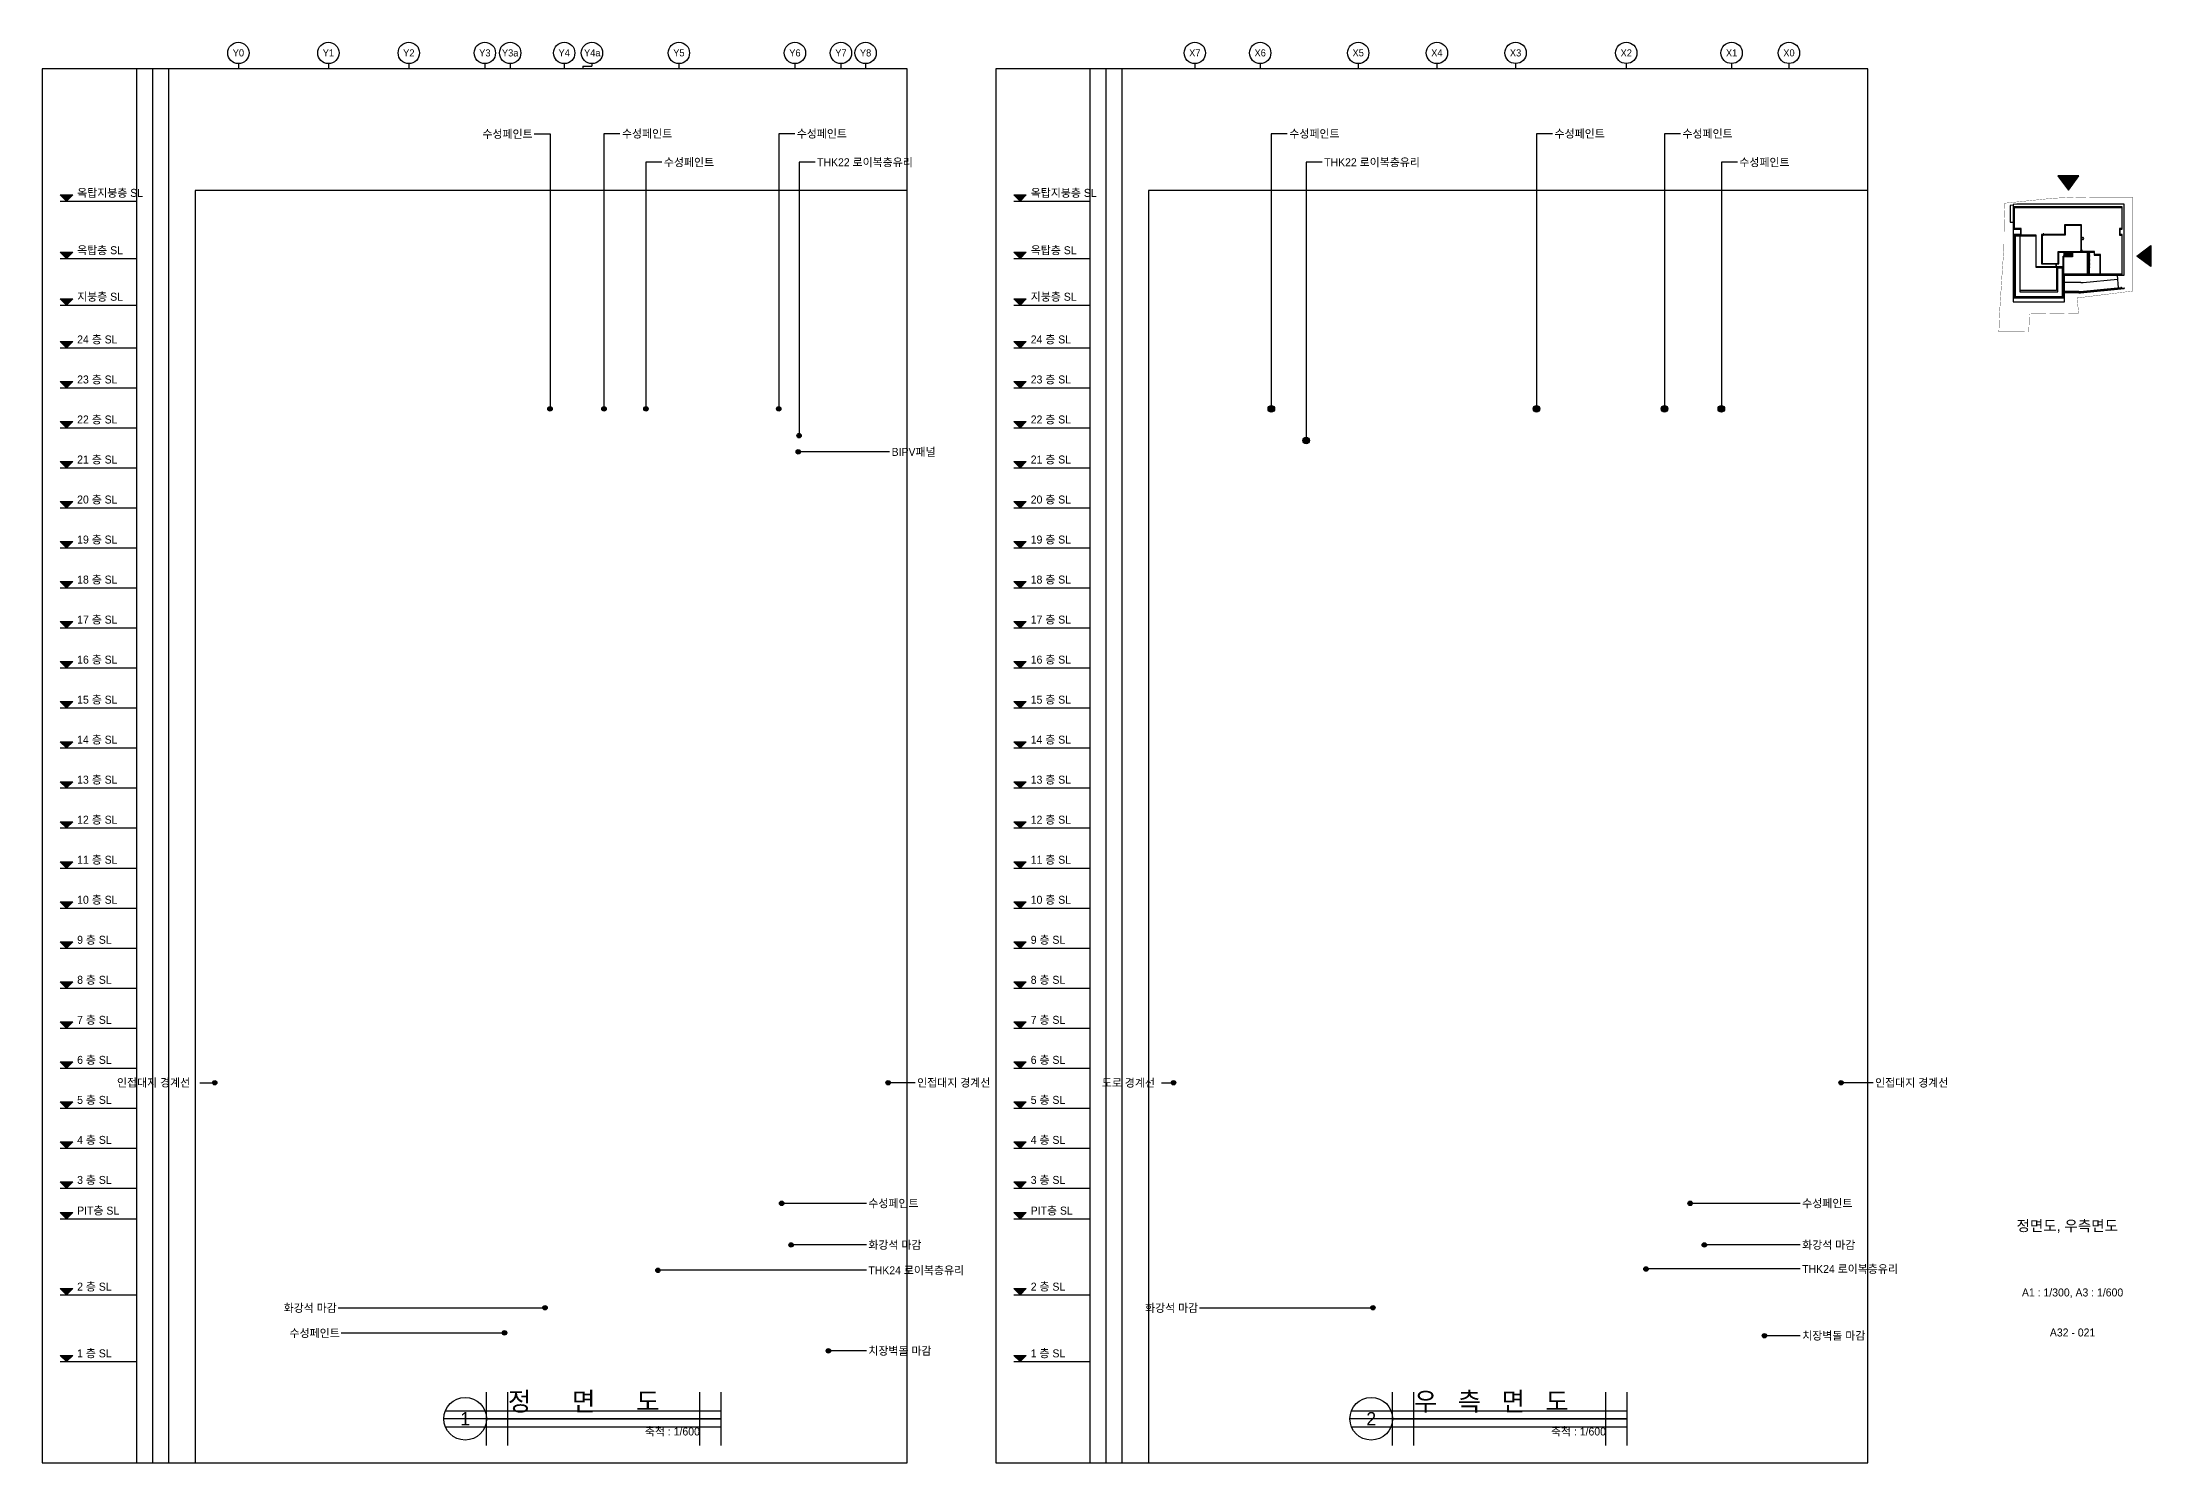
# Model space of a CAD drawing. Header units: millimetres. Extents: x 5150 to 329896, y 6131 to 112614.
# Drawn here: x 5150 to 163267, y 6131 to 112614 of the extents above; entities that cross this region are included whole.
import ezdxf
from ezdxf.enums import TextEntityAlignment as Align

# ---------------------------------------------------------------- set-up
doc = ezdxf.new("R2010")
doc.units = ezdxf.units.MM
doc.header["$LTSCALE"] = 200
doc.linetypes.add('HID', pattern=[2.3, 1.5, -0.8])
doc.linetypes.add('PHANTOM2', pattern=[1.25, 0.625, -0.125, 0.125, -0.125, 0.125, -0.125])
doc.layers.get('Defpoints').update_dxf_attribs({"color": 145})
for name, color, linetype in [('0-RefEdit0', 7, 'Continuous'), ('0-구역계', 1, 'Continuous'), ('4', 4, 'Continuous'), ('A-TEXT', 3, 'Continuous'), ('AA-AXIS-BUBL', 3, 'Continuous'), ('AA-BORD-TEXT', 3, 'Continuous'), ('AA-EL-PCN6', 6, 'Continuous'), ('AA-FFXM-KICH', 4, 'Continuous'), ('AA-FLXS-OTHR', 4, 'Continuous'), ('AA-FLXS-OTHR-H', 1, 'HID'), ('AA-MKXM', 7, 'Continuous'), ('AA-SSXM-STRS', 4, 'Continuous'), ('AA-WAXM-BROK', 3, 'Continuous'), ('AA-WAXM-CONC', 2, 'Continuous'), ('AA-XXXX-ELE', 4, 'Continuous'), ('AA-XXXX-FINL', 6, 'Continuous'), ('AA-XXXX-SYMB', 7, 'Continuous'), ('AA-XXXX-TEXT', 3, 'Continuous'), ('AS-WAXM-CONC', 2, 'Continuous'), ('연석', 4, 'Continuous'), ('점검사다리', 4, 'Continuous'), ('트렌치', 9, 'Continuous'), ('하부 평면', 6, 'Continuous')]:
    doc.layers.add(name, color=color, linetype=linetype)
doc.layers.add('AA-GUIDE-실명', color=125, linetype='Continuous', plot=False)
doc.layers.add('defpoint', color=30, linetype='Continuous', plot=False)
doc.styles.add('HAUD01', font='Dotum.ttf')

# ---------------------------------------------------------------- blocks, each defined once
blk = doc.blocks.new('A$C6F815CC7')
at = {"layer": 'AA-XXXX-SYMB'}
blk.add_hatch(color=256, dxfattribs=at).paths.add_polyline_path([(0, 469), (469, 0), (937, 469)])
blk.add_line((0, 0), (5715, 0), dxfattribs=at)
blk.add_lwpolyline([(469, 0), (0, 469), (937, 469)], close=True, dxfattribs=at)
blk = doc.blocks.new('A$C60453153')
for p in [(2858, 86687), (2858, 82387), (2858, 78900), (2858, 75700), (2858, 72700), (2858, 69700), (2858, 66700), (2858, 63700), (2858, 60700), (2858, 57700), (2858, 54700), (2858, 51700), (2858, 48700), (2858, 45700), (2858, 42700), (2858, 39700), (2858, 36700), (2858, 33700), (2858, 30700), (2858, 27700), (2858, 24700), (2858, 21700), (2858, 18700), (2858, 15700), (2858, 12700), (2858, 10400), (2858, 4700), (2858, -300)]:
    blk.add_blockref('A$C6F815CC7', p)
at = {"layer": 'A-TEXT', "style": 'HAUD01'}
for s, p in [('옥탑지붕층 SL', (4131, 86825)), ('옥탑층 SL', (4131, 82525)), ('지붕층 SL', (4131, 79039)), ('24 층 SL', (4131, 75839)), ('23 층 SL', (4131, 72839)), ('22 층 SL', (4131, 69839)), ('21 층 SL', (4131, 66839)), ('20 층 SL', (4131, 63839)), ('19 층 SL', (4131, 60839)), ('18 층 SL', (4131, 57839)), ('17 층 SL', (4131, 54839)), ('16 층 SL', (4131, 51839)), ('15 층 SL', (4131, 48839)), ('14 층 SL', (4131, 45839)), ('13 층 SL', (4131, 42839)), ('12 층 SL', (4131, 39839)), ('11 층 SL', (4131, 36839)), ('10 층 SL', (4131, 33839)), ('9 층 SL', (4131, 30839)), ('8 층 SL', (4131, 27839)), ('7 층 SL', (4131, 24839)), ('6 층 SL', (4131, 21839)), ('5 층 SL', (4131, 18839)), ('4 층 SL', (4131, 15839)), ('3 층 SL', (4131, 12839)), ('PIT층 SL', (4131, 10539)), ('2 층 SL', (4131, 4839)), ('1 층 SL', (4131, -161))]:
    blk.add_text(s, height=600, dxfattribs=at).set_placement(p, align=Align.BOTTOM_LEFT)
blk = doc.blocks.new('A$C3F661512')
at = {"layer": 'defpoint'}
for p, q in [((44, 22), (0, 22)), ((22, 0), (22, 44))]:
    blk.add_line(p, q, dxfattribs=at)
blk.add_circle((22, 22), 22, dxfattribs=at)
blk = doc.blocks.new('A$C14A644CA')
at = {"layer": 'AA-FLXS-OTHR', "color": 1}
for p, q in [((150, 75), (0, 75)), ((75, 0), (75, 150))]:
    blk.add_line(p, q, dxfattribs=at)
at = {"layer": 'AA-FLXS-OTHR'}
blk.add_circle((75, 75), 50, dxfattribs=at)
at = {"layer": 'AA-GUIDE-실명', "style": 'HAUD01'}
blk.add_text('Ø100', height=20, dxfattribs=at).set_placement((75, 75), align=Align.MIDDLE_CENTER)
blk = doc.blocks.new('A$C45130A69')
at = {"layer": 'AA-FLXS-OTHR'}
for p, q in [((0, 250), (0, 0)), ((250, 250), (0, 250)), ((0, 250), (250, 0)), ((250, 250), (0, 0)), ((250, 0), (0, 0)), ((250, 250), (250, 0))]:
    blk.add_line(p, q, dxfattribs=at)
blk = doc.blocks.new('점검사다리평면(2)')
at = {"layer": '점검사다리', "color": 5, "linetype": 'HID'}
for points in [[(-450, 236), (-550, 236), (-550, 214), (-450, 214)], [(-450, -236), (-550, -236), (-550, -214), (-450, -214)]]:
    blk.add_lwpolyline(points, dxfattribs=at)
at = {"layer": '점검사다리', "color": 5}
for points in [[(-450, 252), (-450, 198, 0.4142136), (-435, 212), (-435, 238, 0.4142136)], [(-450, 214), (-316, 214, -0.3178895), (-316, 236), (-450, 236)], [(-289, 209, -0.3178895), (-311, 209), (-311, -209, -0.3178895), (-289, -209)], [(-450, -198), (-450, -252, 0.4142136), (-435, -238), (-435, -212, 0.4142136)], [(-450, -214), (-316, -214, 0.3178895), (-316, -236), (-450, -236)]]:
    blk.add_lwpolyline(points, format="xyb", close=True, dxfattribs=at)
at = {"layer": '점검사다리', "color": 3}
for points in [[(-19, 363), (19, 363), (19, 369), (-19, 369)], [(247, 274), (274, 247), (270, 243), (243, 270)], [(369, -19), (369, 19), (363, 19), (363, -19)], [(-19, -369), (19, -369), (19, -363), (-19, -363)], [(247, -274), (274, -247), (270, -243), (243, -270)]]:
    blk.add_lwpolyline(points, close=True, dxfattribs=at)
at = {"layer": '점검사다리', "color": 3, "linetype": 'Continuous'}
for centre, radius in [((-300, 225), 19.1), ((-300, 225), 17.6), ((-300, -225), 19.1), ((-300, -225), 17.6)]:
    blk.add_circle(centre, radius, dxfattribs=at)
at = {"layer": '점검사다리', "color": 8}
for radius, start, end in [(375, 219.780836, 140.219164), (369, 219.655029, 140.344971)]:
    blk.add_arc((0, 0), radius, start, end, dxfattribs=at)
blk = doc.blocks.new('*U7')
at = {"layer": '트렌치'}
for p, q in [((0, 150), (8205, 150)), ((0, -150), (0, 150)), ((0, 130), (8205, 130)), ((0, -130), (8205, -130)), ((0, -150), (8205, -150))]:
    blk.add_line(p, q, dxfattribs=at)
for points in [[(20, 43), (20, -43, -0.4125319), (3, -60), (3, -120), (498, -120), (498, -60, -0.4208844), (480, -42), (480, 42, -0.4208844), (498, 60), (498, 120), (3, 120), (3, 60, -0.4125319)], [(520, 43), (520, -43, -0.4125319), (503, -60), (503, -120), (998, -120), (998, -60, -0.4208844), (980, -42), (980, 42, -0.4208844), (998, 60), (998, 120), (503, 120), (503, 60, -0.4125319)], [(1020, 43), (1020, -43, -0.4125319), (1002, -60), (1002, -120), (1498, -120), (1498, -60, -0.4208844), (1480, -42), (1480, 42, -0.4208844), (1498, 60), (1498, 120), (1002, 120), (1002, 60, -0.4125319)], [(1520, 43), (1520, -43, -0.4125319), (1502, -60), (1502, -120), (1998, -120), (1998, -60, -0.4208844), (1980, -42), (1980, 42, -0.4208844), (1998, 60), (1998, 120), (1502, 120), (1502, 60, -0.4125319)], [(2020, 43), (2020, -43, -0.4125319), (2002, -60), (2002, -120), (2498, -120), (2498, -60, -0.4208844), (2480, -42), (2480, 42, -0.4208844), (2498, 60), (2498, 120), (2002, 120), (2002, 60, -0.4125319)], [(2520, 43), (2520, -43, -0.4125319), (2502, -60), (2502, -120), (2998, -120), (2998, -60, -0.4208844), (2980, -42), (2980, 42, -0.4208844), (2998, 60), (2998, 120), (2502, 120), (2502, 60, -0.4125319)], [(3020, 43), (3020, -43, -0.4125319), (3002, -60), (3002, -120), (3498, -120), (3498, -60, -0.4208844), (3480, -42), (3480, 42, -0.4208844), (3498, 60), (3498, 120), (3002, 120), (3002, 60, -0.4125319)], [(3520, 43), (3520, -43, -0.4125319), (3502, -60), (3502, -120), (3998, -120), (3998, -60, -0.4208844), (3980, -42), (3980, 42, -0.4208844), (3998, 60), (3998, 120), (3502, 120), (3502, 60, -0.4125319)], [(4020, 43), (4020, -43, -0.4125319), (4002, -60), (4002, -120), (4498, -120), (4498, -60, -0.4208844), (4480, -42), (4480, 42, -0.4208844), (4498, 60), (4498, 120), (4002, 120), (4002, 60, -0.4125319)], [(4520, 43), (4520, -43, -0.4125319), (4502, -60), (4502, -120), (4998, -120), (4998, -60, -0.4208844), (4980, -42), (4980, 42, -0.4208844), (4998, 60), (4998, 120), (4502, 120), (4502, 60, -0.4125319)], [(5020, 43), (5020, -43, -0.4125319), (5002, -60), (5002, -120), (5498, -120), (5498, -60, -0.4208844), (5480, -42), (5480, 42, -0.4208844), (5498, 60), (5498, 120), (5002, 120), (5002, 60, -0.4125319)], [(5520, 43), (5520, -43, -0.4125319), (5502, -60), (5502, -120), (5998, -120), (5998, -60, -0.4208844), (5980, -42), (5980, 42, -0.4208844), (5998, 60), (5998, 120), (5502, 120), (5502, 60, -0.4125319)], [(6020, 43), (6020, -43, -0.4125319), (6002, -60), (6002, -120), (6498, -120), (6498, -60, -0.4208844), (6480, -42), (6480, 42, -0.4208844), (6498, 60), (6498, 120), (6002, 120), (6002, 60, -0.4125319)], [(6520, 43), (6520, -43, -0.4125319), (6502, -60), (6502, -120), (6998, -120), (6998, -60, -0.4208844), (6980, -42), (6980, 42, -0.4208844), (6998, 60), (6998, 120), (6502, 120), (6502, 60, -0.4125319)], [(7020, 43), (7020, -43, -0.4125319), (7002, -60), (7002, -120), (7498, -120), (7498, -60, -0.4208844), (7480, -42), (7480, 42, -0.4208844), (7498, 60), (7498, 120), (7002, 120), (7002, 60, -0.4125319)], [(7520, 43), (7520, -43, -0.4125319), (7502, -60), (7502, -120), (7998, -120), (7998, -60, -0.4208844), (7980, -42), (7980, 42, -0.4208844), (7998, 60), (7998, 120), (7502, 120), (7502, 60, -0.4125319)]]:
    blk.add_lwpolyline(points, format="xyb", close=True, dxfattribs=at)
blk = doc.blocks.new('*U8')
at = {"layer": '트렌치'}
for p, q in [((0, 150), (8205, 150)), ((0, -150), (0, 150)), ((0, 130), (8205, 130)), ((0, -130), (8205, -130)), ((0, -150), (8205, -150))]:
    blk.add_line(p, q, dxfattribs=at)
for points in [[(20, 43), (20, -43, -0.4125319), (3, -60), (3, -120), (498, -120), (498, -60, -0.4208844), (480, -42), (480, 42, -0.4208844), (498, 60), (498, 120), (3, 120), (3, 60, -0.4125319)], [(520, 43), (520, -43, -0.4125319), (503, -60), (503, -120), (998, -120), (998, -60, -0.4208844), (980, -42), (980, 42, -0.4208844), (998, 60), (998, 120), (503, 120), (503, 60, -0.4125319)], [(1020, 43), (1020, -43, -0.4125319), (1002, -60), (1002, -120), (1498, -120), (1498, -60, -0.4208844), (1480, -42), (1480, 42, -0.4208844), (1498, 60), (1498, 120), (1002, 120), (1002, 60, -0.4125319)], [(1520, 43), (1520, -43, -0.4125319), (1502, -60), (1502, -120), (1998, -120), (1998, -60, -0.4208844), (1980, -42), (1980, 42, -0.4208844), (1998, 60), (1998, 120), (1502, 120), (1502, 60, -0.4125319)], [(2020, 43), (2020, -43, -0.4125319), (2002, -60), (2002, -120), (2498, -120), (2498, -60, -0.4208844), (2480, -42), (2480, 42, -0.4208844), (2498, 60), (2498, 120), (2002, 120), (2002, 60, -0.4125319)], [(2520, 43), (2520, -43, -0.4125319), (2502, -60), (2502, -120), (2998, -120), (2998, -60, -0.4208844), (2980, -42), (2980, 42, -0.4208844), (2998, 60), (2998, 120), (2502, 120), (2502, 60, -0.4125319)], [(3020, 43), (3020, -43, -0.4125319), (3002, -60), (3002, -120), (3498, -120), (3498, -60, -0.4208844), (3480, -42), (3480, 42, -0.4208844), (3498, 60), (3498, 120), (3002, 120), (3002, 60, -0.4125319)], [(3520, 43), (3520, -43, -0.4125319), (3502, -60), (3502, -120), (3998, -120), (3998, -60, -0.4208844), (3980, -42), (3980, 42, -0.4208844), (3998, 60), (3998, 120), (3502, 120), (3502, 60, -0.4125319)], [(4020, 43), (4020, -43, -0.4125319), (4002, -60), (4002, -120), (4498, -120), (4498, -60, -0.4208844), (4480, -42), (4480, 42, -0.4208844), (4498, 60), (4498, 120), (4002, 120), (4002, 60, -0.4125319)], [(4520, 43), (4520, -43, -0.4125319), (4502, -60), (4502, -120), (4998, -120), (4998, -60, -0.4208844), (4980, -42), (4980, 42, -0.4208844), (4998, 60), (4998, 120), (4502, 120), (4502, 60, -0.4125319)], [(5020, 43), (5020, -43, -0.4125319), (5002, -60), (5002, -120), (5498, -120), (5498, -60, -0.4208844), (5480, -42), (5480, 42, -0.4208844), (5498, 60), (5498, 120), (5002, 120), (5002, 60, -0.4125319)], [(5520, 43), (5520, -43, -0.4125319), (5502, -60), (5502, -120), (5998, -120), (5998, -60, -0.4208844), (5980, -42), (5980, 42, -0.4208844), (5998, 60), (5998, 120), (5502, 120), (5502, 60, -0.4125319)], [(6020, 43), (6020, -43, -0.4125319), (6002, -60), (6002, -120), (6498, -120), (6498, -60, -0.4208844), (6480, -42), (6480, 42, -0.4208844), (6498, 60), (6498, 120), (6002, 120), (6002, 60, -0.4125319)], [(6520, 43), (6520, -43, -0.4125319), (6502, -60), (6502, -120), (6998, -120), (6998, -60, -0.4208844), (6980, -42), (6980, 42, -0.4208844), (6998, 60), (6998, 120), (6502, 120), (6502, 60, -0.4125319)], [(7020, 43), (7020, -43, -0.4125319), (7002, -60), (7002, -120), (7498, -120), (7498, -60, -0.4208844), (7480, -42), (7480, 42, -0.4208844), (7498, 60), (7498, 120), (7002, 120), (7002, 60, -0.4125319)], [(7520, 43), (7520, -43, -0.4125319), (7502, -60), (7502, -120), (7998, -120), (7998, -60, -0.4208844), (7980, -42), (7980, 42, -0.4208844), (7998, 60), (7998, 120), (7502, 120), (7502, 60, -0.4125319)]]:
    blk.add_lwpolyline(points, format="xyb", close=True, dxfattribs=at)
blk = doc.blocks.new('A$C4F1B120F')
for p, q in [((9212, 5580), (7393, 5580)), ((9486, 5593), (13345, 5964))]:
    blk.add_line(p, q)
blk.add_arc((9212, 8445), 2865, 270, 275.48634)
at = {"layer": '4'}
blk.add_line((13304, 6394), (13438, 4993), dxfattribs=at)
at = {"layer": 'AA-WAXM-CONC'}
blk.add_lwpolyline([(12977, 7266), (13577, 7266), (13577, 7056), (12977, 7056)], close=True, dxfattribs=at)
at = {"layer": 'AA-XXXX-FINL'}
for p, q in [((7592, 6705), (7393, 6705)), ((7592, 6645), (7393, 6645)), ((9212, 6705), (8192, 6705)), ((9212, 6645), (8192, 6645)), ((9174, 4493), (14114, 4968)), ((9179, 4433), (14114, 4907)), ((9379, 6713), (12977, 7059)), ((9002, 4485), (7393, 4485)), ((9002, 4425), (7393, 4425))]:
    blk.add_line(p, q, dxfattribs=at)
for centre, radius, start, end in [((9212, 8445), 1740, 270.01107, 275.49736), ((9212, 8445), 1800, 270, 275.48634), ((9002, 6285), 1800, 270, 275.48634), ((9002, 6285), 1860, 270, 275.48634)]:
    blk.add_arc(centre, radius, start, end, dxfattribs=at)
at = {"layer": 'defpoint'}
for p, q in [((9212, 8445), (9212, 6645)), ((9384, 6653), (9212, 8445))]:
    blk.add_line(p, q, dxfattribs=at)
at = {"layer": 'AS-WAXM-CONC', "xscale": 0.2999999999992796, "yscale": 0.2999999999992796, "zscale": 0.2999999999992796}
blk.add_blockref('A$C3F661512', (9206, 8438), dxfattribs=at)
blk.add_wipeout([(7393, 6394), (14114, 6394), (14114, 14376), (2018, 14376), (1636, 14339), (1636, 3390), (7393, 3390)]).dxf.layer = '0-RefEdit0'
at = {"layer": '0-구역계', "color": 10, "linetype": 'PHANTOM2', "ltscale": 10, "const_width": 30, "flags": 128}
blk.add_lwpolyline([(15032, 15163), (15032, 15163), (15032, 4614), (8819, 3841), (8973, 2136), (3446, 2037), (3377, 14), (15, 31), (81, 1978), (419, 7278), (582, 9416), (596, 11974), (690, 14497), (6152, 15055), (8297, 15148), (9881, 15189), (15032, 15163)], dxfattribs=at)
at = {"layer": 'AA-EL-PCN6'}
for p, q in [((6482, 7356), (6482, 7296)), ((10067, 8991), (10067, 6394)), ((10090, 8991), (10090, 6492)), ((10105, 8991), (10105, 6507)), ((10127, 8991), (10127, 6529)), ((11386, 6492), (10090, 6492)), ((11386, 6507), (10105, 6507)), ((11386, 6529), (10127, 6529))]:
    blk.add_line(p, q, dxfattribs=at)
for points in [[(2444, 10776), (2444, 10971), (1711, 10971), (1711, 3867), (7318, 3867), (7318, 7356), (6482, 7356)], [(2444, 10866), (1768, 10866), (1771, 3927), (7258, 3927), (7258, 7296), (6482, 7296)], [(2444, 10776), (1858, 10776), (1861, 4017), (7168, 4017), (7168, 7206), (6632, 7206)], [(2356, 10776), (2356, 4512), (6632, 4512), (6632, 7296)], [(6482, 7296), (6482, 4662), (2356, 4662)]]:
    blk.add_lwpolyline(points, dxfattribs=at)
at = {"layer": 'AA-FFXM-KICH'}
for p, q in [((7318, 6529), (10067, 6529)), ((10067, 6507), (7318, 6507)), ((10067, 6492), (7318, 6492)), ((7318, 6394), (10067, 6394))]:
    blk.add_line(p, q, dxfattribs=at)
at = {"layer": 'AA-FLXS-OTHR'}
for p, q in [((9392, 9201), (9317, 9201)), ((9317, 9126), (9317, 9201)), ((9392, 9201), (9317, 9126)), ((9392, 9126), (9317, 9201)), ((9392, 9126), (9317, 9126)), ((9392, 9126), (9392, 9201))]:
    blk.add_line(p, q, dxfattribs=at)
blk.add_circle((9332, 9163), 15, dxfattribs=at)
at = {"layer": 'AA-FLXS-OTHR-H'}
for p, q in [((5012, 10986), (5012, 10896)), ((5042, 10986), (5042, 10896)), ((9332, 9178), (9242, 9178)), ((9332, 9148), (9242, 9148))]:
    blk.add_line(p, q, dxfattribs=at)
at = {"layer": 'AA-SSXM-STRS'}
for p, q in [((7318, 8991), (7318, 8541)), ((7408, 8991), (7408, 8541)), ((7498, 8991), (7498, 8541)), ((7588, 8991), (7588, 8541)), ((7678, 8991), (7678, 8541)), ((7768, 8991), (7768, 8541)), ((7858, 8991), (7858, 8541)), ((7948, 8991), (7948, 8541)), ((8038, 8991), (8038, 8541)), ((8128, 8991), (8128, 8541)), ((8218, 8991), (8218, 8541)), ((8308, 8991), (8308, 8541))]:
    blk.add_line(p, q, dxfattribs=at)
at = {"layer": 'AA-WAXM-BROK'}
for points in [[(4814, 7671), (6752, 7671), (6752, 8991), (9317, 8991), (9317, 12051), (7405, 12051), (7405, 10971), (4814, 10971)], [(4874, 7731), (6692, 7731), (6692, 9051), (9257, 9051), (9257, 11991), (7465, 11991), (7465, 10911), (4874, 10911)]]:
    blk.add_lwpolyline(points, close=True, dxfattribs=at)
at = {"layer": 'AA-WAXM-CONC'}
blk.add_line((8222, 8991), (9317, 8991), dxfattribs=at)
at = {"layer": 'AA-XXXX-ELE'}
for p, q in [((1636, 14264), (1277, 14229)), ((1277, 14229), (1277, 12375)), ((1277, 12375), (1636, 12375))]:
    blk.add_line(p, q, dxfattribs=at)
at = {"layer": 'AA-XXXX-FINL'}
for p, q in [((7258, 7356), (7258, 8541)), ((8308, 8541), (7258, 8541)), ((8308, 8481), (7318, 8481)), ((7318, 7356), (7318, 8481)), ((8308, 8541), (8308, 8481)), ((14114, 4968), (14114, 4907))]:
    blk.add_line(p, q, dxfattribs=at)
at = {"layer": '연석'}
for p, q in [((9165, 4583), (13737, 5022)), ((9002, 4575), (7393, 4575))]:
    blk.add_line(p, q, dxfattribs=at)
for centre, radius, start, end in [((13746, 4932), 90, 5.48475, 95.91323), ((9002, 6285), 1710, 270, 275.48634)]:
    blk.add_arc(centre, radius, start, end, dxfattribs=at)
at = {"layer": '하부 평면'}
for points in [[(10067, 6394), (14114, 6394), (14114, 14376), (2018, 14376), (1636, 14339), (1636, 3390), (7393, 3390), (7393, 6394)], [(9317, 8991), (10726, 8991), (10726, 8661), (11386, 8661), (11386, 6469), (13889, 6469), (13889, 10971), (13652, 10971), (13652, 11571), (13889, 11571), (13889, 14074), (1711, 14074), (1711, 11571), (2444, 11571), (2444, 10836), (4154, 10836), (4154, 7296), (6482, 7296), (6482, 7671)], [(6422, 7671), (6422, 7356), (4214, 7356), (4214, 10896), (2504, 10896), (2504, 11631), (1771, 11631), (1771, 14014), (13829, 14014), (13829, 11631), (13592, 11631), (13592, 10911), (13829, 10911), (13829, 6529), (11446, 6529), (11446, 8721), (10786, 8721), (10786, 9051), (9317, 9051)]]:
    blk.add_lwpolyline(points, dxfattribs=at)
blk.add_lwpolyline([(7393, 6394), (14114, 6394), (14114, 14376), (2018, 14376), (1636, 14339), (1636, 3390), (7393, 3390)], close=True, dxfattribs=at)
at = {"layer": '점검사다리', "linetype": 'Continuous', "xscale": 0.2999999999992796, "yscale": 0.2999999999992796, "zscale": 0.2999999999992796}
blk.add_blockref('점검사다리평면(2)', (9452, 10522), dxfattribs=at)
at = {"layer": '트렌치', "xscale": 0.2999999999992796, "yscale": 0.2999999999992796, "zscale": 0.2999999999992796, "rotation": 90}
for name, p in [('*U8', (10022, 6529)), ('*U7', (10172, 6529))]:
    blk.add_blockref(name, p, dxfattribs=at)
at = {"layer": '하부 평면', "xscale": 0.2999999999992796, "yscale": 0.2999999999992796, "zscale": 0.2999999999992796}
for name, p in [('A$C45130A69', (4990, 10971)), ('A$C14A644CA', (5005, 10963)), ('A$C14A644CA', (5005, 10873)), ('A$C14A644CA', (9220, 9141))]:
    blk.add_blockref(name, p, dxfattribs=at)
at = {"layer": 'AA-GUIDE-실명', "style": 'HAUD01'}
blk.add_text('Ø100', height=6, rotation=180, dxfattribs=at).set_placement((9332, 9163), align=Align.MIDDLE_CENTER)
blk = doc.blocks.new('A$Ca3cdefef')
h = blk.add_hatch(color=5)
h.dxf.hatch_style = 1
h.paths.add_polyline_path([(-160, 1306), (156, 1306), (-2, 1094)])
blk.add_lwpolyline([(-160, 1306), (156, 1306), (-2, 1094), (-2, 1094), (-2, 1094), (-160, 1306)])

msp = doc.modelspace()

# ---------------------------------------------------------------- hatches: boundary and pattern name
at = {"layer": 'AA-MKXM'}
h = msp.add_hatch(color=256, dxfattribs=at)
h.dxf.hatch_style = 1
edge = h.paths.add_edge_path()
edge.add_arc((43231, 85131), 166, 0, 360)
h = msp.add_hatch(color=256, dxfattribs=at)
h.dxf.hatch_style = 1
edge = h.paths.add_edge_path()
edge.add_arc((47277, 85131), 166, 0, 360)
h = msp.add_hatch(color=256, dxfattribs=at)
h.dxf.hatch_style = 1
edge = h.paths.add_edge_path()
edge.add_arc((50420, 85131), 166, 0, 360)
h = msp.add_hatch(color=256, dxfattribs=at)
h.dxf.hatch_style = 1
edge = h.paths.add_edge_path()
edge.add_arc((60382, 85131), 166, 0, 360)
h = msp.add_hatch(color=256, dxfattribs=at)
h.dxf.hatch_style = 1
edge = h.paths.add_edge_path()
edge.add_arc((97318, 85131), 249, 0, 360)
h = msp.add_hatch(color=256, dxfattribs=at)
h.dxf.hatch_style = 1
edge = h.paths.add_edge_path()
edge.add_arc((117205, 85131), 249, 0, 360)
h = msp.add_hatch(color=256, dxfattribs=at)
h.dxf.hatch_style = 1
edge = h.paths.add_edge_path()
edge.add_arc((126795, 85131), 249, 0, 360)
h = msp.add_hatch(color=256, dxfattribs=at)
h.dxf.hatch_style = 1
edge = h.paths.add_edge_path()
edge.add_arc((131062, 85131), 249, 0, 360)
h = msp.add_hatch(color=256, dxfattribs=at)
h.dxf.hatch_style = 1
edge = h.paths.add_edge_path()
edge.add_arc((61907, 83122), 166, 0, 360)
h = msp.add_hatch(color=256, dxfattribs=at)
h.dxf.hatch_style = 1
edge = h.paths.add_edge_path()
edge.add_arc((99929, 82751), 249, 0, 360)
h = msp.add_hatch(color=256, dxfattribs=at)
h.dxf.hatch_style = 1
edge = h.paths.add_edge_path()
edge.add_arc((61844, 81906), 166, 0, 360)
h = msp.add_hatch(color=256, dxfattribs=at)
h.dxf.hatch_style = 1
edge = h.paths.add_edge_path()
edge.add_arc((18090, 34618), 166, 0, 360)
h = msp.add_hatch(color=256, dxfattribs=at)
h.dxf.hatch_style = 1
edge = h.paths.add_edge_path()
edge.add_arc((68586, 34618), 166, 0, 360)
h = msp.add_hatch(color=256, dxfattribs=at)
h.dxf.hatch_style = 1
edge = h.paths.add_edge_path()
edge.add_arc((89984, 34618), 166, 0, 360)
h = msp.add_hatch(color=256, dxfattribs=at)
h.dxf.hatch_style = 1
edge = h.paths.add_edge_path()
edge.add_arc((140041, 34618), 166, 0, 360)
h = msp.add_hatch(color=256, dxfattribs=at)
h.dxf.hatch_style = 1
edge = h.paths.add_edge_path()
edge.add_arc((60602, 25579), 166, 0, 360)
h = msp.add_hatch(color=256, dxfattribs=at)
h.dxf.hatch_style = 1
edge = h.paths.add_edge_path()
edge.add_arc((128724, 25579), 166, 0, 360)
h = msp.add_hatch(color=256, dxfattribs=at)
h.dxf.hatch_style = 1
edge = h.paths.add_edge_path()
edge.add_arc((61309, 22461), 166, 0, 360)
h = msp.add_hatch(color=256, dxfattribs=at)
h.dxf.hatch_style = 1
edge = h.paths.add_edge_path()
edge.add_arc((129787, 22461), 166, 0, 360)
h = msp.add_hatch(color=256, dxfattribs=at)
h.dxf.hatch_style = 1
edge = h.paths.add_edge_path()
edge.add_arc((51321, 20560), 166, 0, 360)
h = msp.add_hatch(color=256, dxfattribs=at)
h.dxf.hatch_style = 1
edge = h.paths.add_edge_path()
edge.add_arc((125411, 20659), 166, 0, 360)
h = msp.add_hatch(color=256, dxfattribs=at)
h.dxf.hatch_style = 1
edge = h.paths.add_edge_path()
edge.add_arc((42852, 17755), 166, 0, 360)
h = msp.add_hatch(color=256, dxfattribs=at)
h.dxf.hatch_style = 1
edge = h.paths.add_edge_path()
edge.add_arc((104936, 17755), 166, 0, 360)
h = msp.add_hatch(color=256, dxfattribs=at)
h.dxf.hatch_style = 1
edge = h.paths.add_edge_path()
edge.add_arc((39814, 15872), 166, 0, 360)
h = msp.add_hatch(color=256, dxfattribs=at)
h.dxf.hatch_style = 1
edge = h.paths.add_edge_path()
edge.add_arc((134296, 15655), 166, 0, 360)
h = msp.add_hatch(color=256, dxfattribs=at)
h.dxf.hatch_style = 1
edge = h.paths.add_edge_path()
edge.add_arc((64103, 14525), 166, 0, 360)

# ---------------------------------------------------------------- linework, layer by layer
at = {"layer": 'AA-AXIS-BUBL'}
for p, q in [((19863, 111013), (19863, 110613)), ((26613, 111013), (26613, 110613)), ((32643, 111013), (32643, 110613)), ((38343, 111013), (38343, 110613)), ((40243, 111013), (40243, 110613)), ((44293, 111013), (44293, 110613)), ((45693, 110813), (45693, 110613)), ((45693, 110813), (46375, 110813)), ((45693, 110813), (45693, 110613)), ((46375, 111013), (46375, 110813)), ((52893, 111013), (52893, 110613)), ((61593, 111013), (61593, 110613)), ((65043, 111013), (65043, 110613)), ((66893, 111013), (66893, 110613)), ((91582, 111013), (91582, 110613)), ((96482, 111013), (96482, 110613)), ((103832, 111013), (103832, 110613)), ((109732, 111013), (109732, 110613)), ((115632, 111014), (115632, 110614)), ((123932, 111014), (123932, 110614)), ((131832, 111014), (131832, 110614)), ((136132, 111014), (136132, 110614))]:
    msp.add_line(p, q, dxfattribs=at)
for centre in [(19863, 111813), (26613, 111813), (32643, 111813), (38343, 111813), (40243, 111813), (44293, 111813), (46375, 111813), (52893, 111813), (61593, 111813), (65043, 111813), (66893, 111813), (91582, 111813), (96482, 111813), (103832, 111813), (109732, 111813), (115632, 111814), (123932, 111814), (131832, 111814), (136132, 111814)]:
    msp.add_circle(centre, 800, dxfattribs=at)
at = {"layer": 'AA-MKXM'}
for p, q in [((43231, 105756), (43231, 85131)), ((47277, 105756), (47277, 85131)), ((60382, 105756), (60382, 85131)), ((97318, 105756), (97318, 85131)), ((117205, 105756), (117205, 85131)), ((126795, 105756), (126795, 85131)), ((50420, 103613), (50420, 85131)), ((61907, 103613), (61907, 83122)), ((99929, 103613), (99929, 82751)), ((131062, 103613), (131062, 85131)), ((68698, 81906), (61844, 81906)), ((16979, 34618, 0), (18090, 34618, 0)), ((70608, 34618), (68586, 34618, 0)), ((89074, 34618, 0), (89984, 34618)), ((142443, 34618, 0), (140041, 34618)), ((66952, 25579), (60602, 25579)), ((136975, 25579, 0), (128724, 25579, 0)), ((66952, 22461), (61309, 22461)), ((136975, 22461, 0), (129787, 22461, 0)), ((66952, 20560), (51321, 20560)), ((136975, 20659, 0), (125411, 20659, 0)), ((27351, 17755, 0), (42852, 17755, 0)), ((91941, 17755), (104936, 17755, 0)), ((27575, 15872), (39814, 15872, 0)), ((66952, 14525), (64103, 14525)), ((136975, 15655, 0), (134296, 15655, 0))]:
    msp.add_line(p, q, dxfattribs=at)
at = {"layer": 'AA-MKXM', "color": 3}
for p, q in [((38468, 9433), (56068, 9433)), ((106411, 9433), (124011, 9433))]:
    msp.add_line(p, q, dxfattribs=at)
at = {"layer": 'AA-MKXM'}
for centre, radius in [((43231, 85131), 166), ((47277, 85131), 166), ((50420, 85131), 166), ((60382, 85131), 166), ((97318, 85131), 249), ((117205, 85131), 249), ((126795, 85131), 249), ((131062, 85131), 249), ((61907, 83122), 166), ((99929, 82751), 249), ((61844, 81906), 166), ((18090, 34618, 0), 166), ((68586, 34618, 0), 166), ((89984, 34618), 166), ((140041, 34618), 166), ((60602, 25579), 166), ((128724, 25579, 0), 166), ((61309, 22461), 166), ((129787, 22461, 0), 166), ((51321, 20560), 166), ((125411, 20659, 0), 166), ((42852, 17755, 0), 166), ((104936, 17755, 0), 166), ((39814, 15872, 0), 166), ((134296, 15655, 0), 166), ((64103, 14525), 166)]:
    msp.add_circle(centre, radius, dxfattribs=at)
at = {"layer": 'AA-MKXM', "color": 3}
for centre in [(36868, 9433), (104811, 9433)]:
    msp.add_circle(centre, 1600, dxfattribs=at)
at = {"layer": 'AA-XXXX-SYMB'}
for p, q in [((42031, 105756), (43231, 105756)), ((48477, 105756), (47277, 105756)), ((61582, 105756), (60382, 105756)), ((98518, 105756), (97318, 105756)), ((118405, 105756), (117205, 105756)), ((127995, 105756), (126795, 105756)), ((51620, 103613), (50420, 103613)), ((63107, 103613), (61907, 103613)), ((101129, 103613), (99929, 103613)), ((132262, 103613), (131062, 103613))]:
    msp.add_line(p, q, dxfattribs=at)
at = {"layer": 'Defpoints'}
for p, q in [((38468, 7433), (38468, 11433)), ((40068, 7433), (40068, 11433)), ((54468, 7433), (54468, 11433)), ((56068, 7433), (56068, 11433)), ((106411, 7433), (106411, 11433)), ((108011, 7433), (108011, 11433)), ((122411, 7433), (122411, 11433)), ((124011, 7433), (124011, 11433)), ((35384, 10033), (56068, 10033)), ((103328, 10033), (124011, 10033)), ((56068, 9433), (35268, 9433)), ((35384, 8833), (56068, 8833)), ((124011, 9433), (103211, 9433)), ((103328, 8833), (124011, 8833))]:
    msp.add_line(p, q, dxfattribs=at)
for points in [[(70023, 110613), (5150, 110613), (5150, 6131), (70023, 6131)], [(70023, 110613), (12215, 110613), (12215, 6131), (70023, 6131)], [(70023, 110613), (13415, 110613), (13415, 6131), (70023, 6131)], [(70023, 110613), (14615, 110613), (14615, 6131), (70023, 6131)], [(142047, 110613), (76655, 110613), (76655, 6131), (142047, 6131)], [(142047, 110613), (83720, 110613), (83720, 6131), (142047, 6131)], [(142047, 110613), (84920, 110613), (84920, 6131), (142047, 6131)], [(142047, 110613), (86120, 110613), (86120, 6131), (142047, 6131)], [(70023, 101490), (16615, 101490), (16615, 6131), (70023, 6131)], [(142047, 101490), (88120, 101490), (88120, 6131), (142047, 6131)]]:
    msp.add_lwpolyline(points, close=True, dxfattribs=at)

# ---------------------------------------------------------------- block references
for p in [(3642, 14015), (75147, 14015)]:
    msp.add_blockref('A$C60453153', p)
at = {"layer": 'AA-MKXM', "xscale": 0.6666666666666666, "yscale": 0.6666666666666666, "zscale": 0.6666666666666666}
msp.add_blockref('A$C4F1B120F', (151865, 90883), dxfattribs=at)

# ---------------------------------------------------------------- texts
at = {"layer": 'AA-BORD-TEXT', "style": 'HAUD01'}
for s, height, p in [('정면도, 우측면도', 800, (157000, 23900)), ('A1 : 1/300, A3 : 1/600', 600, (157400, 18900)), ('A32 - 021', 600, (157400, 15900))]:
    msp.add_text(s, height=height, dxfattribs=at).set_placement(p, align=Align.MIDDLE_CENTER)
at = {"layer": 'AA-MKXM', "color": 255, "style": 'HAUD01'}
for s, p in [('2', (157085, 102230)), ('1', (162943, 96567))]:
    msp.add_text(s, height=467, dxfattribs=at).set_placement(p, align=Align.MIDDLE_CENTER)
at = {"layer": 'AA-MKXM', "style": 'HAUD01'}
for s, p in [('정      면      도', (40068, 10033)), ('우   측   면   도', (108011, 10033))]:
    msp.add_text(s, height=1400, dxfattribs=at).set_placement(p)
for s, p in [('1', (36868, 9433)), ('2', (104811, 9433))]:
    msp.add_text(s, height=1000, dxfattribs=at).set_placement(p, align=Align.MIDDLE_CENTER)
at = {"layer": 'AA-MKXM', "char_height": 600, "attachment_point": 9, "style": 'HAUD01'}
for insert in [(54468, 8113), (122411, 8113)]:
    msp.add_mtext('축척 : 1/600', dxfattribs=dict(at, insert=insert))
at = {"layer": 'AA-XXXX-TEXT', "style": 'HAUD01'}
for s, p in [('Y0', (19863, 111813)), ('Y1', (26613, 111813)), ('Y2', (32643, 111813)), ('Y3', (38343, 111813)), ('Y3a', (40243, 111813)), ('Y4', (44293, 111813)), ('Y4a', (46398, 111813)), ('Y5', (52893, 111813)), ('Y6', (61593, 111813)), ('Y7', (65043, 111813)), ('Y8', (66893, 111813)), ('X7', (91582, 111813)), ('X6', (96482, 111813)), ('X5', (103832, 111813)), ('X4', (109732, 111813)), ('X3', (115632, 111814)), ('X2', (123932, 111814)), ('X1', (131832, 111814)), ('X0', (136132, 111814))]:
    msp.add_text(s, height=533.3, dxfattribs=at).set_placement(p, align=Align.MIDDLE)
at = {"layer": 'AA-XXXX-TEXT', "color": 1, "style": 'HAUD01'}
for s, p in [('수성페인트', (41926, 105735)), ('화강석 마감', (27240, 17733, 0)), ('화강석 마감', (91831, 17733)), ('수성페인트', (27465, 15851))]:
    msp.add_text(s, height=600, dxfattribs=at).set_placement(p, align=Align.MIDDLE_RIGHT)
for s, p in [('수성페인트', (48627, 105756)), ('수성페인트', (61732, 105756)), ('수성페인트', (98668, 105756)), ('수성페인트', (118555, 105756)), ('수성페인트', (128145, 105756)), ('수성페인트', (51770, 103613)), ('THK22 로이복층유리', (63257, 103613)), ('THK22 로이복층유리', (101279, 103613)), ('수성페인트', (132412, 103613)), ('BIPV패널', (68848, 81906)), ('인접대지 경계선', (10758, 34626, 0)), ('인접대지 경계선', (70758, 34618)), ('도로 경계선', (84609, 34613, 0)), ('인접대지 경계선', (142593, 34618, 0)), ('수성페인트', (67102, 25579)), ('수성페인트', (137125, 25579, 0)), ('화강석 마감', (67102, 22461)), ('화강석 마감', (137125, 22461, 0)), ('THK24 로이복층유리', (67102, 20560)), ('THK24 로이복층유리', (137125, 20659, 0)), ('치장벽돌 마감', (137125, 15655, 0)), ('치장벽돌 마감', (67102, 14525))]:
    msp.add_text(s, height=600, dxfattribs=at).set_placement(p, align=Align.MIDDLE_LEFT)

# ---------------------------------------------------------------- next in the draw order: block references
at = {"layer": 'AA-MKXM', "xscale": -5, "yscale": 5, "zscale": 5}
msp.add_blockref('A$Ca3cdefef', (157074, 96062), dxfattribs=at)
at = {"layer": 'AA-MKXM', "xscale": 5, "yscale": 5, "zscale": 5, "rotation": 270}
msp.add_blockref('A$Ca3cdefef', (156739, 96569), dxfattribs=at)

doc.saveas('drawing.dxf')
